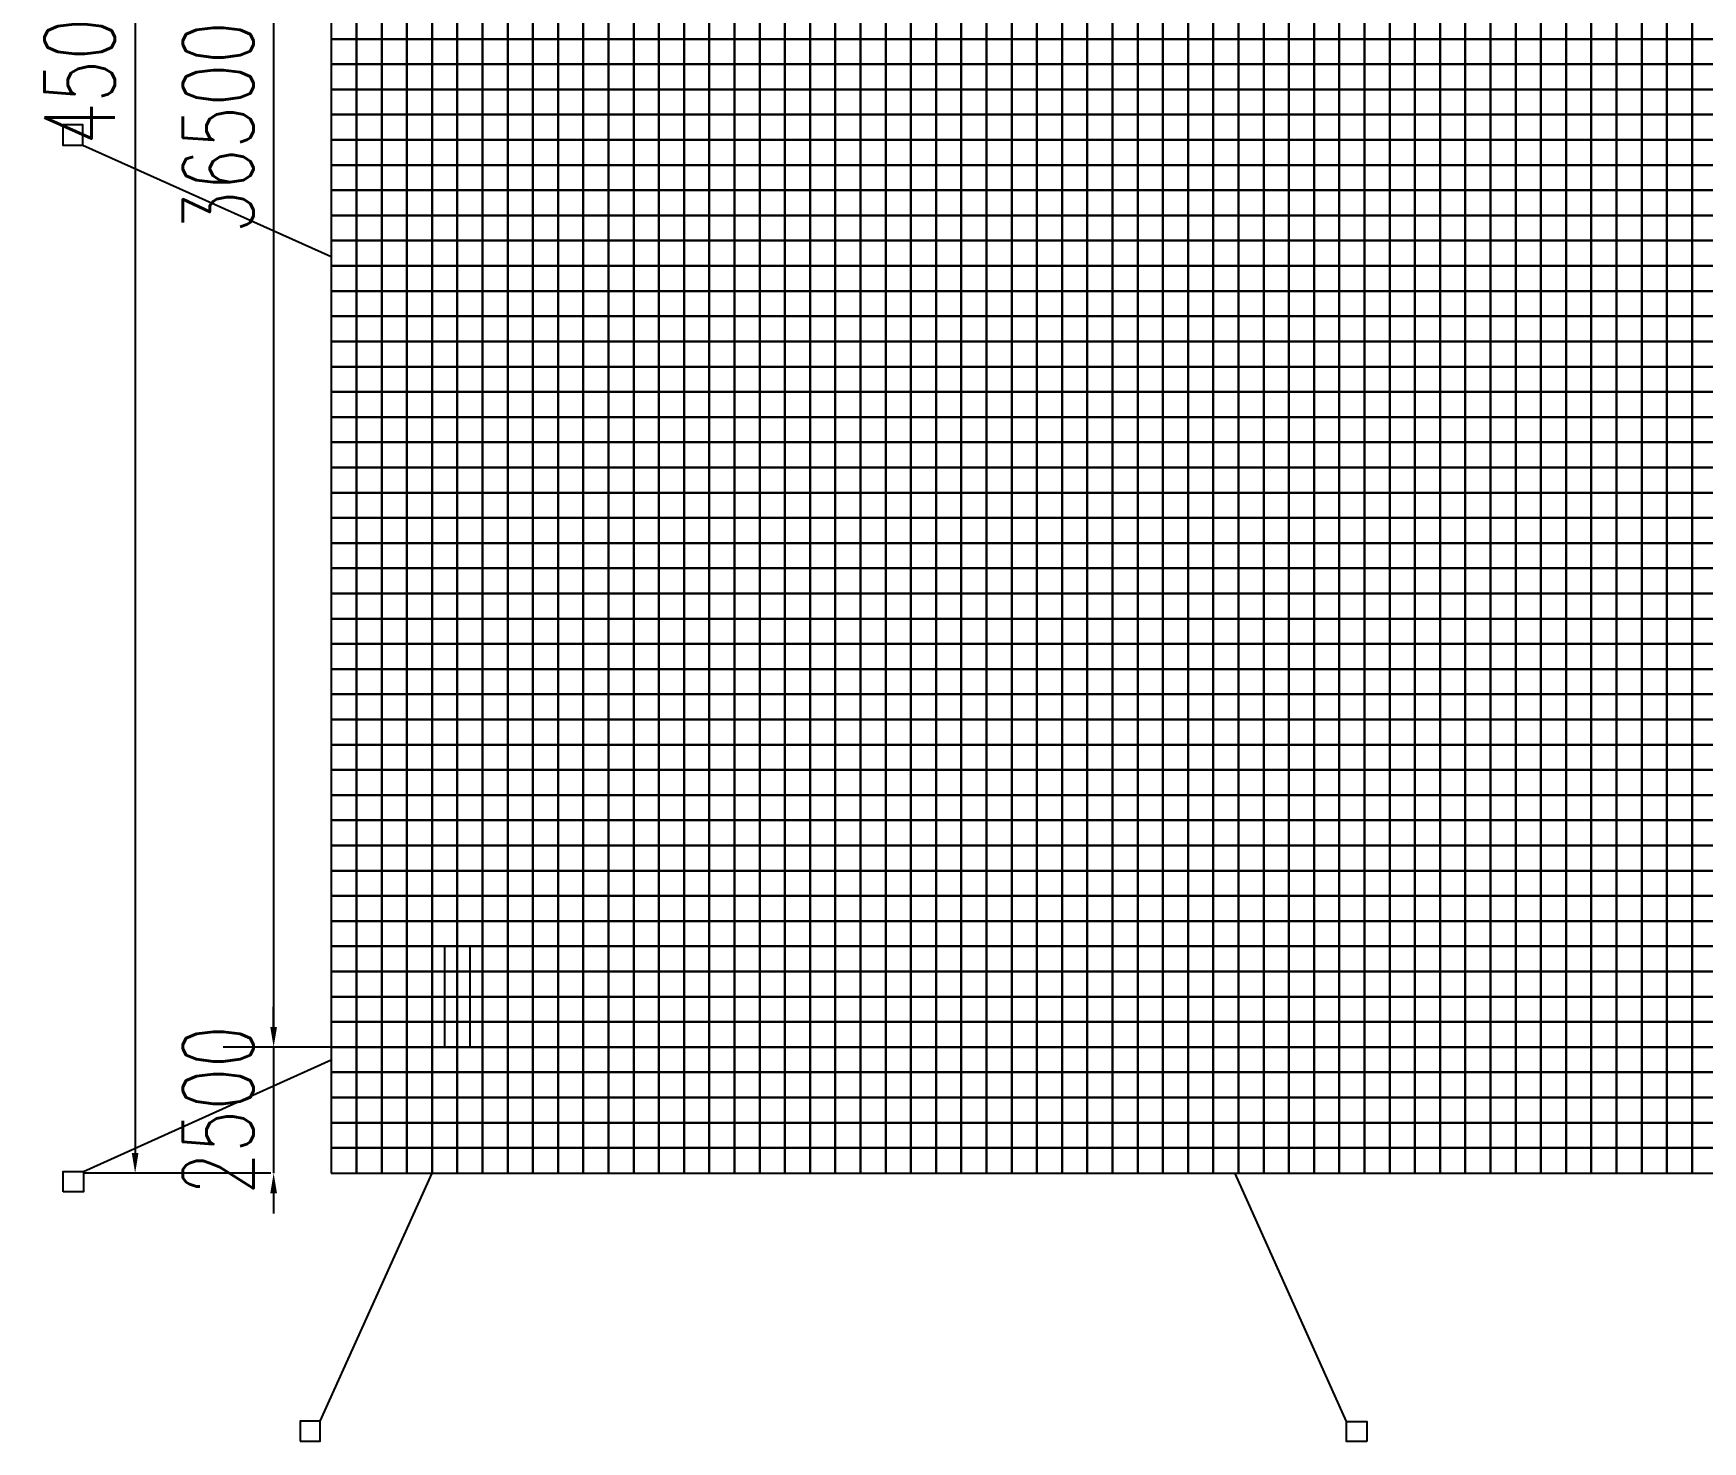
# Model space of a CAD drawing. Header units: millimetres. Extents: x 20612 to 342768, y 65775 to 156976.
# Drawn here: x 179507 to 212625, y 65775 to 93713 of the extents above; entities that cross this region are included whole.
import ezdxf

# ---------------------------------------------------------------- set-up
doc = ezdxf.new("R2010")
doc.units = ezdxf.units.MM
doc.header["$LTSCALE"] = 10
doc.styles.add('STANDARD_T3', font='simplex.shx', dxfattribs={"width": 0.7, "bigfont": 'hztxt.shx'})
doc.dimstyles.new('W&&400', dxfattribs={"dimtxt": 1400, "dimasz": 400, "dimexe": 1000, "dimexo": 1200, "dimgap": 400, "dimtad": 1, "dimdec": 0, "dimzin": 0, "dimdsep": 46, "dimtxsty": 'STANDARD_T3', "dimcen": 0.09, "dimclrd": 1, "dimclre": 1, "dimclrt": 7, "dimazin": 2, "dimtfac": 1, "dimtdec": 0, "dimtix": 1, "dimtmove": 2, "dimatfit": 3, "dimfxl": 100, "dimtolj": 1, "dimtzin": 0, "dimarcsym": 0})

# ---------------------------------------------------------------- blocks, each defined once
blk = doc.blocks.new('400高浮筒')
at = {"color": 8}
blk.add_lwpolyline([(185417, 115601), (185917, 115601), (185917, 116101), (185417, 116101)], close=True, dxfattribs=at)
blk = doc.blocks.new('*U325')
blk.add_blockref('400高浮筒', (-185667, -115851))
blk = doc.blocks.new('*U326')
at = {"color": 0, "linetype": 'ByBlock', "lineweight": -2, "transparency": 16777216}
for p in [(0, 2000), (500, 2000), (1000, 2000), (1500, 2000), (2000, 2000), (2500, 2000), (3000, 2000), (3500, 2000), (4000, 2000), (4500, 2000), (5000, 2000), (5500, 2000), (6000, 2000), (6500, 2000), (7000, 2000), (7500, 2000), (8000, 2000), (8500, 2000), (9000, 2000), (9500, 2000), (10000, 2000), (10500, 2000), (11000, 2000), (11500, 2000), (12000, 2000), (12500, 2000), (13000, 2000), (13500, 2000), (14000, 2000), (14500, 2000), (15000, 2000), (15500, 2000), (16000, 2000), (16500, 2000), (17000, 2000), (17500, 2000), (18000, 2000), (18500, 2000), (19000, 2000), (19500, 2000), (20000, 2000), (20500, 2000), (21000, 2000), (21500, 2000), (22000, 2000), (22500, 2000), (23000, 2000), (23500, 2000), (24000, 2000), (24500, 2000), (25000, 2000), (25500, 2000), (26000, 2000), (26500, 2000), (27000, 2000), (0, 1500), (500, 1500), (1000, 1500), (1500, 1500), (2000, 1500), (2500, 1500), (3000, 1500), (3500, 1500), (4000, 1500), (4500, 1500), (5000, 1500), (5500, 1500), (6000, 1500), (6500, 1500), (7000, 1500), (7500, 1500), (8000, 1500), (8500, 1500), (9000, 1500), (9500, 1500), (10000, 1500), (10500, 1500), (11000, 1500), (11500, 1500), (12000, 1500), (12500, 1500), (13000, 1500), (13500, 1500), (14000, 1500), (14500, 1500), (15000, 1500), (15500, 1500), (16000, 1500), (16500, 1500), (17000, 1500), (17500, 1500), (18000, 1500), (18500, 1500), (19000, 1500), (19500, 1500), (20000, 1500), (20500, 1500), (21000, 1500), (21500, 1500), (22000, 1500), (22500, 1500), (23000, 1500), (23500, 1500), (24000, 1500), (24500, 1500), (25000, 1500), (25500, 1500), (26000, 1500), (26500, 1500), (27000, 1500), (0, 1000), (500, 1000), (1000, 1000), (1500, 1000), (2000, 1000), (2500, 1000), (3000, 1000), (3500, 1000), (4000, 1000), (4500, 1000), (5000, 1000), (5500, 1000), (6000, 1000), (6500, 1000), (7000, 1000), (7500, 1000), (8000, 1000), (8500, 1000), (9000, 1000), (9500, 1000), (10000, 1000), (10500, 1000), (11000, 1000), (11500, 1000), (12000, 1000), (12500, 1000), (13000, 1000), (13500, 1000), (14000, 1000), (14500, 1000), (15000, 1000), (15500, 1000), (16000, 1000), (16500, 1000), (17000, 1000), (17500, 1000), (18000, 1000), (18500, 1000), (19000, 1000), (19500, 1000), (20000, 1000), (20500, 1000), (21000, 1000), (21500, 1000), (22000, 1000), (22500, 1000), (23000, 1000), (23500, 1000), (24000, 1000), (24500, 1000), (25000, 1000), (25500, 1000), (26000, 1000), (26500, 1000), (27000, 1000), (0, 500), (500, 500), (1000, 500), (1500, 500), (2000, 500), (2500, 500), (3000, 500), (3500, 500), (4000, 500), (4500, 500), (5000, 500), (5500, 500), (6000, 500), (6500, 500), (7000, 500), (7500, 500), (8000, 500), (8500, 500), (9000, 500), (9500, 500), (10000, 500), (10500, 500), (11000, 500), (11500, 500), (12000, 500), (12500, 500), (13000, 500), (13500, 500), (14000, 500), (14500, 500), (15000, 500), (15500, 500), (16000, 500), (16500, 500), (17000, 500), (17500, 500), (18000, 500), (18500, 500), (19000, 500), (19500, 500), (20000, 500), (20500, 500), (21000, 500), (21500, 500), (22000, 500), (22500, 500), (23000, 500), (23500, 500), (24000, 500), (24500, 500), (25000, 500), (25500, 500), (26000, 500), (26500, 500), (27000, 500), (0, 0), (500, 0), (1000, 0), (1500, 0), (2000, 0), (2500, 0), (3000, 0), (3500, 0), (4000, 0), (4500, 0), (5000, 0), (5500, 0), (6000, 0), (6500, 0), (7000, 0), (7500, 0), (8000, 0), (8500, 0), (9000, 0), (9500, 0), (10000, 0), (10500, 0), (11000, 0), (11500, 0), (12000, 0), (12500, 0), (13000, 0), (13500, 0), (14000, 0), (14500, 0), (15000, 0), (15500, 0), (16000, 0), (16500, 0), (17000, 0), (17500, 0), (18000, 0), (18500, 0), (19000, 0), (19500, 0), (20000, 0), (20500, 0), (21000, 0), (21500, 0), (22000, 0), (22500, 0), (23000, 0), (23500, 0), (24000, 0), (24500, 0), (25000, 0), (25500, 0), (26000, 0), (26500, 0), (27000, 0)]:
    blk.add_blockref('*U325', p, dxfattribs=at)
blk = doc.blocks.new('*U329')
blk.add_blockref('400高浮筒', (-185667, -115851))
blk = doc.blocks.new('*U330')
at = {"color": 0, "linetype": 'ByBlock', "lineweight": -2, "transparency": 16777216}
for p in [(0, 20000), (500, 20000), (1000, 20000), (1500, 20000), (2000, 20000), (0, 19500), (500, 19500), (1000, 19500), (1500, 19500), (2000, 19500), (0, 19000), (500, 19000), (1000, 19000), (1500, 19000), (2000, 19000), (0, 18500), (500, 18500), (1000, 18500), (1500, 18500), (2000, 18500), (0, 18000), (500, 18000), (1000, 18000), (1500, 18000), (2000, 18000), (0, 17500), (500, 17500), (1000, 17500), (1500, 17500), (2000, 17500), (0, 17000), (500, 17000), (1000, 17000), (1500, 17000), (2000, 17000), (0, 16500), (500, 16500), (1000, 16500), (1500, 16500), (2000, 16500), (0, 16000), (500, 16000), (1000, 16000), (1500, 16000), (2000, 16000), (0, 15500), (500, 15500), (1000, 15500), (1500, 15500), (2000, 15500), (0, 15000), (500, 15000), (1000, 15000), (1500, 15000), (2000, 15000), (0, 14500), (500, 14500), (1000, 14500), (1500, 14500), (2000, 14500), (0, 14000), (500, 14000), (1000, 14000), (1500, 14000), (2000, 14000), (0, 13500), (500, 13500), (1000, 13500), (1500, 13500), (2000, 13500), (0, 13000), (500, 13000), (1000, 13000), (1500, 13000), (2000, 13000), (0, 12500), (500, 12500), (1000, 12500), (1500, 12500), (2000, 12500), (0, 12000), (500, 12000), (1000, 12000), (1500, 12000), (2000, 12000), (0, 11500), (500, 11500), (1000, 11500), (1500, 11500), (2000, 11500), (0, 11000), (500, 11000), (1000, 11000), (1500, 11000), (2000, 11000), (0, 10500), (500, 10500), (1000, 10500), (1500, 10500), (2000, 10500), (0, 10000), (500, 10000), (1000, 10000), (1500, 10000), (2000, 10000), (0, 9500), (500, 9500), (1000, 9500), (1500, 9500), (2000, 9500), (0, 9000), (500, 9000), (1000, 9000), (1500, 9000), (2000, 9000), (0, 8500), (500, 8500), (1000, 8500), (1500, 8500), (2000, 8500), (0, 8000), (500, 8000), (1000, 8000), (1500, 8000), (2000, 8000), (0, 7500), (500, 7500), (1000, 7500), (1500, 7500), (2000, 7500), (0, 7000), (500, 7000), (1000, 7000), (1500, 7000), (2000, 7000), (0, 6500), (500, 6500), (1000, 6500), (1500, 6500), (2000, 6500), (0, 6000), (500, 6000), (1000, 6000), (1500, 6000), (2000, 6000), (0, 5500), (500, 5500), (1000, 5500), (1500, 5500), (2000, 5500), (0, 5000), (500, 5000), (1000, 5000), (1500, 5000), (2000, 5000), (0, 4500), (500, 4500), (1000, 4500), (1500, 4500), (2000, 4500), (0, 4000), (500, 4000), (1000, 4000), (1500, 4000), (2000, 4000), (0, 3500), (500, 3500), (1000, 3500), (1500, 3500), (2000, 3500), (0, 3000), (500, 3000), (1000, 3000), (1500, 3000), (2000, 3000), (0, 2500), (500, 2500), (1000, 2500), (1500, 2500), (2000, 2500), (0, 2000), (500, 2000), (1000, 2000), (1500, 2000), (2000, 2000), (0, 1500), (500, 1500), (1000, 1500), (1500, 1500), (2000, 1500), (0, 1000), (500, 1000), (1000, 1000), (1500, 1000), (2000, 1000), (0, 500), (500, 500), (1000, 500), (1500, 500), (2000, 500), (0, 0), (500, 0), (1000, 0), (1500, 0), (2000, 0)]:
    blk.add_blockref('*U329', p, dxfattribs=at)
blk = doc.blocks.new('池底浮筒400')
at = {"color": 5}
blk.add_lwpolyline([(75977, 129034), (76477, 129034), (76477, 129534), (75977, 129534)], close=True, dxfattribs=at)
blk = doc.blocks.new('*U334')
blk.add_blockref('池底浮筒400', (-76227, -129284))
blk = doc.blocks.new('*U335')
at = {"color": 0, "linetype": 'ByBlock', "lineweight": -2, "transparency": 16777216}
for p in [(0, 20000), (500, 20000), (1000, 20000), (1500, 20000), (2000, 20000), (2500, 20000), (3000, 20000), (3500, 20000), (4000, 20000), (4500, 20000), (5000, 20000), (5500, 20000), (6000, 20000), (6500, 20000), (7000, 20000), (7500, 20000), (8000, 20000), (8500, 20000), (9000, 20000), (9500, 20000), (10000, 20000), (10500, 20000), (11000, 20000), (11500, 20000), (12000, 20000), (12500, 20000), (13000, 20000), (13500, 20000), (14000, 20000), (14500, 20000), (15000, 20000), (15500, 20000), (16000, 20000), (16500, 20000), (17000, 20000), (17500, 20000), (18000, 20000), (18500, 20000), (19000, 20000), (19500, 20000), (20000, 20000), (20500, 20000), (21000, 20000), (21500, 20000), (22000, 20000), (22500, 20000), (23000, 20000), (0, 19500), (500, 19500), (1000, 19500), (1500, 19500), (2000, 19500), (2500, 19500), (3000, 19500), (3500, 19500), (4000, 19500), (4500, 19500), (5000, 19500), (5500, 19500), (6000, 19500), (6500, 19500), (7000, 19500), (7500, 19500), (8000, 19500), (8500, 19500), (9000, 19500), (9500, 19500), (10000, 19500), (10500, 19500), (11000, 19500), (11500, 19500), (12000, 19500), (12500, 19500), (13000, 19500), (13500, 19500), (14000, 19500), (14500, 19500), (15000, 19500), (15500, 19500), (16000, 19500), (16500, 19500), (17000, 19500), (17500, 19500), (18000, 19500), (18500, 19500), (19000, 19500), (19500, 19500), (20000, 19500), (20500, 19500), (21000, 19500), (21500, 19500), (22000, 19500), (22500, 19500), (23000, 19500), (0, 19000), (500, 19000), (1000, 19000), (1500, 19000), (2000, 19000), (2500, 19000), (3000, 19000), (3500, 19000), (4000, 19000), (4500, 19000), (5000, 19000), (5500, 19000), (6000, 19000), (6500, 19000), (7000, 19000), (7500, 19000), (8000, 19000), (8500, 19000), (9000, 19000), (9500, 19000), (10000, 19000), (10500, 19000), (11000, 19000), (11500, 19000), (12000, 19000), (12500, 19000), (13000, 19000), (13500, 19000), (14000, 19000), (14500, 19000), (15000, 19000), (15500, 19000), (16000, 19000), (16500, 19000), (17000, 19000), (17500, 19000), (18000, 19000), (18500, 19000), (19000, 19000), (19500, 19000), (20000, 19000), (20500, 19000), (21000, 19000), (21500, 19000), (22000, 19000), (22500, 19000), (23000, 19000), (0, 18500), (500, 18500), (1000, 18500), (1500, 18500), (2000, 18500), (2500, 18500), (3000, 18500), (3500, 18500), (4000, 18500), (4500, 18500), (5000, 18500), (5500, 18500), (6000, 18500), (6500, 18500), (7000, 18500), (7500, 18500), (8000, 18500), (8500, 18500), (9000, 18500), (9500, 18500), (10000, 18500), (10500, 18500), (11000, 18500), (11500, 18500), (12000, 18500), (12500, 18500), (13000, 18500), (13500, 18500), (14000, 18500), (14500, 18500), (15000, 18500), (15500, 18500), (16000, 18500), (16500, 18500), (17000, 18500), (17500, 18500), (18000, 18500), (18500, 18500), (19000, 18500), (19500, 18500), (20000, 18500), (20500, 18500), (21000, 18500), (21500, 18500), (22000, 18500), (22500, 18500), (23000, 18500), (0, 18000), (500, 18000), (1000, 18000), (1500, 18000), (2000, 18000), (2500, 18000), (3000, 18000), (3500, 18000), (4000, 18000), (4500, 18000), (5000, 18000), (5500, 18000), (6000, 18000), (6500, 18000), (7000, 18000), (7500, 18000), (8000, 18000), (8500, 18000), (9000, 18000), (9500, 18000), (10000, 18000), (10500, 18000), (11000, 18000), (11500, 18000), (12000, 18000), (12500, 18000), (13000, 18000), (13500, 18000), (14000, 18000), (14500, 18000), (15000, 18000), (15500, 18000), (16000, 18000), (16500, 18000), (17000, 18000), (17500, 18000), (18000, 18000), (18500, 18000), (19000, 18000), (19500, 18000), (20000, 18000), (20500, 18000), (21000, 18000), (21500, 18000), (22000, 18000), (22500, 18000), (23000, 18000), (0, 17500), (500, 17500), (1000, 17500), (1500, 17500), (2000, 17500), (2500, 17500), (3000, 17500), (3500, 17500), (4000, 17500), (4500, 17500), (5000, 17500), (5500, 17500), (6000, 17500), (6500, 17500), (7000, 17500), (7500, 17500), (8000, 17500), (8500, 17500), (9000, 17500), (9500, 17500), (10000, 17500), (10500, 17500), (11000, 17500), (11500, 17500), (12000, 17500), (12500, 17500), (13000, 17500), (13500, 17500), (14000, 17500), (14500, 17500), (15000, 17500), (15500, 17500), (16000, 17500), (16500, 17500), (17000, 17500), (17500, 17500), (18000, 17500), (18500, 17500), (19000, 17500), (19500, 17500), (20000, 17500), (20500, 17500), (21000, 17500), (21500, 17500), (22000, 17500), (22500, 17500), (23000, 17500), (0, 17000), (500, 17000), (1000, 17000), (1500, 17000), (2000, 17000), (2500, 17000), (3000, 17000), (3500, 17000), (4000, 17000), (4500, 17000), (5000, 17000), (5500, 17000), (6000, 17000), (6500, 17000), (7000, 17000), (7500, 17000), (8000, 17000), (8500, 17000), (9000, 17000), (9500, 17000), (10000, 17000), (10500, 17000), (11000, 17000), (11500, 17000), (12000, 17000), (12500, 17000), (13000, 17000), (13500, 17000), (14000, 17000), (14500, 17000), (15000, 17000), (15500, 17000), (16000, 17000), (16500, 17000), (17000, 17000), (17500, 17000), (18000, 17000), (18500, 17000), (19000, 17000), (19500, 17000), (20000, 17000), (20500, 17000), (21000, 17000), (21500, 17000), (22000, 17000), (22500, 17000), (23000, 17000), (0, 16500), (500, 16500), (1000, 16500), (1500, 16500), (2000, 16500), (2500, 16500), (3000, 16500), (3500, 16500), (4000, 16500), (4500, 16500), (5000, 16500), (5500, 16500), (6000, 16500), (6500, 16500), (7000, 16500), (7500, 16500), (8000, 16500), (8500, 16500), (9000, 16500), (9500, 16500), (10000, 16500), (10500, 16500), (11000, 16500), (11500, 16500), (12000, 16500), (12500, 16500), (13000, 16500), (13500, 16500), (14000, 16500), (14500, 16500), (15000, 16500), (15500, 16500), (16000, 16500), (16500, 16500), (17000, 16500), (17500, 16500), (18000, 16500), (18500, 16500), (19000, 16500), (19500, 16500), (20000, 16500), (20500, 16500), (21000, 16500), (21500, 16500), (22000, 16500), (22500, 16500), (23000, 16500), (0, 16000), (500, 16000), (1000, 16000), (1500, 16000), (2000, 16000), (2500, 16000), (3000, 16000), (3500, 16000), (4000, 16000), (4500, 16000), (5000, 16000), (5500, 16000), (6000, 16000), (6500, 16000), (7000, 16000), (7500, 16000), (8000, 16000), (8500, 16000), (9000, 16000), (9500, 16000), (10000, 16000), (10500, 16000), (11000, 16000), (11500, 16000), (12000, 16000), (12500, 16000), (13000, 16000), (13500, 16000), (14000, 16000), (14500, 16000), (15000, 16000), (15500, 16000), (16000, 16000), (16500, 16000), (17000, 16000), (17500, 16000), (18000, 16000), (18500, 16000), (19000, 16000), (19500, 16000), (20000, 16000), (20500, 16000), (21000, 16000), (21500, 16000), (22000, 16000), (22500, 16000), (23000, 16000), (0, 15500), (500, 15500), (1000, 15500), (1500, 15500), (2000, 15500), (2500, 15500), (3000, 15500), (3500, 15500), (4000, 15500), (4500, 15500), (5000, 15500), (5500, 15500), (6000, 15500), (6500, 15500), (7000, 15500), (7500, 15500), (8000, 15500), (8500, 15500), (9000, 15500), (9500, 15500), (10000, 15500), (10500, 15500), (11000, 15500), (11500, 15500), (12000, 15500), (12500, 15500), (13000, 15500), (13500, 15500), (14000, 15500), (14500, 15500), (15000, 15500), (15500, 15500), (16000, 15500), (16500, 15500), (17000, 15500), (17500, 15500), (18000, 15500), (18500, 15500), (19000, 15500), (19500, 15500), (20000, 15500), (20500, 15500), (21000, 15500), (21500, 15500), (22000, 15500), (22500, 15500), (23000, 15500), (0, 15000), (500, 15000), (1000, 15000), (1500, 15000), (2000, 15000), (2500, 15000), (3000, 15000), (3500, 15000), (4000, 15000), (4500, 15000), (5000, 15000), (5500, 15000), (6000, 15000), (6500, 15000), (7000, 15000), (7500, 15000), (8000, 15000), (8500, 15000), (9000, 15000), (9500, 15000), (10000, 15000), (10500, 15000), (11000, 15000), (11500, 15000), (12000, 15000), (12500, 15000), (13000, 15000), (13500, 15000), (14000, 15000), (14500, 15000), (15000, 15000), (15500, 15000), (16000, 15000), (16500, 15000), (17000, 15000), (17500, 15000), (18000, 15000), (18500, 15000), (19000, 15000), (19500, 15000), (20000, 15000), (20500, 15000), (21000, 15000), (21500, 15000), (22000, 15000), (22500, 15000), (23000, 15000), (0, 14500), (500, 14500), (1000, 14500), (1500, 14500), (2000, 14500), (2500, 14500), (3000, 14500), (3500, 14500), (4000, 14500), (4500, 14500), (5000, 14500), (5500, 14500), (6000, 14500), (6500, 14500), (7000, 14500), (7500, 14500), (8000, 14500), (8500, 14500), (9000, 14500), (9500, 14500), (10000, 14500), (10500, 14500), (11000, 14500), (11500, 14500), (12000, 14500), (12500, 14500), (13000, 14500), (13500, 14500), (14000, 14500), (14500, 14500), (15000, 14500), (15500, 14500), (16000, 14500), (16500, 14500), (17000, 14500), (17500, 14500), (18000, 14500), (18500, 14500), (19000, 14500), (19500, 14500), (20000, 14500), (20500, 14500), (21000, 14500), (21500, 14500), (22000, 14500), (22500, 14500), (23000, 14500), (0, 14000), (500, 14000), (1000, 14000), (1500, 14000), (2000, 14000), (2500, 14000), (3000, 14000), (3500, 14000), (4000, 14000), (4500, 14000), (5000, 14000), (5500, 14000), (6000, 14000), (6500, 14000), (7000, 14000), (7500, 14000), (8000, 14000), (8500, 14000), (9000, 14000), (9500, 14000), (10000, 14000), (10500, 14000), (11000, 14000), (11500, 14000), (12000, 14000), (12500, 14000), (13000, 14000), (13500, 14000), (14000, 14000), (14500, 14000), (15000, 14000), (15500, 14000), (16000, 14000), (16500, 14000), (17000, 14000), (17500, 14000), (18000, 14000), (18500, 14000), (19000, 14000), (19500, 14000), (20000, 14000), (20500, 14000), (21000, 14000), (21500, 14000), (22000, 14000), (22500, 14000), (23000, 14000), (0, 13500), (500, 13500), (1000, 13500), (1500, 13500), (2000, 13500), (2500, 13500), (3000, 13500), (3500, 13500), (4000, 13500), (4500, 13500), (5000, 13500), (5500, 13500), (6000, 13500), (6500, 13500), (7000, 13500), (7500, 13500), (8000, 13500), (8500, 13500), (9000, 13500), (9500, 13500), (10000, 13500), (10500, 13500), (11000, 13500), (11500, 13500), (12000, 13500), (12500, 13500), (13000, 13500), (13500, 13500), (14000, 13500), (14500, 13500), (15000, 13500), (15500, 13500), (16000, 13500), (16500, 13500), (17000, 13500), (17500, 13500), (18000, 13500), (18500, 13500), (19000, 13500), (19500, 13500), (20000, 13500), (20500, 13500), (21000, 13500), (21500, 13500), (22000, 13500), (22500, 13500), (23000, 13500), (0, 13000), (500, 13000), (1000, 13000), (1500, 13000), (2000, 13000), (2500, 13000), (3000, 13000), (3500, 13000), (4000, 13000), (4500, 13000), (5000, 13000), (5500, 13000), (6000, 13000), (6500, 13000), (7000, 13000), (7500, 13000), (8000, 13000), (8500, 13000), (9000, 13000), (9500, 13000), (10000, 13000), (10500, 13000), (11000, 13000), (11500, 13000), (12000, 13000), (12500, 13000), (13000, 13000), (13500, 13000), (14000, 13000), (14500, 13000), (15000, 13000), (15500, 13000), (16000, 13000), (16500, 13000), (17000, 13000), (17500, 13000), (18000, 13000), (18500, 13000), (19000, 13000), (19500, 13000), (20000, 13000), (20500, 13000), (21000, 13000), (21500, 13000), (22000, 13000), (22500, 13000), (23000, 13000), (0, 12500), (500, 12500), (1000, 12500), (1500, 12500), (2000, 12500), (2500, 12500), (3000, 12500), (3500, 12500), (4000, 12500), (4500, 12500), (5000, 12500), (5500, 12500), (6000, 12500), (6500, 12500), (7000, 12500), (7500, 12500), (8000, 12500), (8500, 12500), (9000, 12500), (9500, 12500), (10000, 12500), (10500, 12500), (11000, 12500), (11500, 12500), (12000, 12500), (12500, 12500), (13000, 12500), (13500, 12500), (14000, 12500), (14500, 12500), (15000, 12500), (15500, 12500), (16000, 12500), (16500, 12500), (17000, 12500), (17500, 12500), (18000, 12500), (18500, 12500), (19000, 12500), (19500, 12500), (20000, 12500), (20500, 12500), (21000, 12500), (21500, 12500), (22000, 12500), (22500, 12500), (23000, 12500), (0, 12000), (500, 12000), (1000, 12000), (1500, 12000), (2000, 12000), (2500, 12000), (3000, 12000), (3500, 12000), (4000, 12000), (4500, 12000), (5000, 12000), (5500, 12000), (6000, 12000), (6500, 12000), (7000, 12000), (7500, 12000), (8000, 12000), (8500, 12000), (9000, 12000), (9500, 12000), (10000, 12000), (10500, 12000), (11000, 12000), (11500, 12000), (12000, 12000), (12500, 12000), (13000, 12000), (13500, 12000), (14000, 12000), (14500, 12000), (15000, 12000), (15500, 12000), (16000, 12000), (16500, 12000), (17000, 12000), (17500, 12000), (18000, 12000), (18500, 12000), (19000, 12000), (19500, 12000), (20000, 12000), (20500, 12000), (21000, 12000), (21500, 12000), (22000, 12000), (22500, 12000), (23000, 12000), (0, 11500), (500, 11500), (1000, 11500), (1500, 11500), (2000, 11500), (2500, 11500), (3000, 11500), (3500, 11500), (4000, 11500), (4500, 11500), (5000, 11500), (5500, 11500), (6000, 11500), (6500, 11500), (7000, 11500), (7500, 11500), (8000, 11500), (8500, 11500), (9000, 11500), (9500, 11500), (10000, 11500), (10500, 11500), (11000, 11500), (11500, 11500), (12000, 11500), (12500, 11500), (13000, 11500), (13500, 11500), (14000, 11500), (14500, 11500), (15000, 11500), (15500, 11500), (16000, 11500), (16500, 11500), (17000, 11500), (17500, 11500), (18000, 11500), (18500, 11500), (19000, 11500), (19500, 11500), (20000, 11500), (20500, 11500), (21000, 11500), (21500, 11500), (22000, 11500), (22500, 11500), (23000, 11500), (0, 11000), (500, 11000), (1000, 11000), (1500, 11000), (2000, 11000), (2500, 11000), (3000, 11000), (3500, 11000), (4000, 11000), (4500, 11000), (5000, 11000), (5500, 11000), (6000, 11000), (6500, 11000), (7000, 11000), (7500, 11000), (8000, 11000), (8500, 11000), (9000, 11000), (9500, 11000), (10000, 11000), (10500, 11000), (11000, 11000), (11500, 11000), (12000, 11000), (12500, 11000), (13000, 11000), (13500, 11000), (14000, 11000), (14500, 11000), (15000, 11000), (15500, 11000), (16000, 11000), (16500, 11000), (17000, 11000), (17500, 11000), (18000, 11000), (18500, 11000), (19000, 11000), (19500, 11000), (20000, 11000), (20500, 11000), (21000, 11000), (21500, 11000), (22000, 11000), (22500, 11000), (23000, 11000), (0, 10500), (500, 10500), (1000, 10500), (1500, 10500), (2000, 10500), (2500, 10500), (3000, 10500), (3500, 10500), (4000, 10500), (4500, 10500), (5000, 10500), (5500, 10500), (6000, 10500), (6500, 10500), (7000, 10500), (7500, 10500), (8000, 10500), (8500, 10500), (9000, 10500), (9500, 10500), (10000, 10500), (10500, 10500), (11000, 10500), (11500, 10500), (12000, 10500), (12500, 10500), (13000, 10500), (13500, 10500), (14000, 10500), (14500, 10500), (15000, 10500), (15500, 10500), (16000, 10500), (16500, 10500), (17000, 10500), (17500, 10500), (18000, 10500), (18500, 10500), (19000, 10500), (19500, 10500), (20000, 10500), (20500, 10500), (21000, 10500), (21500, 10500), (22000, 10500), (22500, 10500), (23000, 10500), (0, 10000), (500, 10000), (1000, 10000), (1500, 10000), (2000, 10000), (2500, 10000), (3000, 10000), (3500, 10000), (4000, 10000), (4500, 10000), (5000, 10000), (5500, 10000), (6000, 10000), (6500, 10000), (7000, 10000), (7500, 10000), (8000, 10000), (8500, 10000), (9000, 10000), (9500, 10000), (10000, 10000), (10500, 10000), (11000, 10000), (11500, 10000), (12000, 10000), (12500, 10000), (13000, 10000), (13500, 10000), (14000, 10000), (14500, 10000), (15000, 10000), (15500, 10000), (16000, 10000), (16500, 10000), (17000, 10000), (17500, 10000), (18000, 10000), (18500, 10000), (19000, 10000), (19500, 10000), (20000, 10000), (20500, 10000), (21000, 10000), (21500, 10000), (22000, 10000), (22500, 10000), (23000, 10000), (0, 9500), (500, 9500), (1000, 9500), (1500, 9500), (2000, 9500), (2500, 9500), (3000, 9500), (3500, 9500), (4000, 9500), (4500, 9500), (5000, 9500), (5500, 9500), (6000, 9500), (6500, 9500), (7000, 9500), (7500, 9500), (8000, 9500), (8500, 9500), (9000, 9500), (9500, 9500), (10000, 9500), (10500, 9500), (11000, 9500), (11500, 9500), (12000, 9500), (12500, 9500), (13000, 9500), (13500, 9500), (14000, 9500), (14500, 9500), (15000, 9500), (15500, 9500), (16000, 9500), (16500, 9500), (17000, 9500), (17500, 9500), (18000, 9500), (18500, 9500), (19000, 9500), (19500, 9500), (20000, 9500), (20500, 9500), (21000, 9500), (21500, 9500), (22000, 9500), (22500, 9500), (23000, 9500), (0, 9000), (500, 9000), (1000, 9000), (1500, 9000), (2000, 9000), (2500, 9000), (3000, 9000), (3500, 9000), (4000, 9000), (4500, 9000), (5000, 9000), (5500, 9000), (6000, 9000), (6500, 9000), (7000, 9000), (7500, 9000), (8000, 9000), (8500, 9000), (9000, 9000), (9500, 9000), (10000, 9000), (10500, 9000), (11000, 9000), (11500, 9000), (12000, 9000), (12500, 9000), (13000, 9000), (13500, 9000), (14000, 9000), (14500, 9000), (15000, 9000), (15500, 9000), (16000, 9000), (16500, 9000), (17000, 9000), (17500, 9000), (18000, 9000), (18500, 9000), (19000, 9000), (19500, 9000), (20000, 9000), (20500, 9000), (21000, 9000), (21500, 9000), (22000, 9000), (22500, 9000), (23000, 9000), (0, 8500), (500, 8500), (1000, 8500), (1500, 8500), (2000, 8500), (2500, 8500), (3000, 8500), (3500, 8500), (4000, 8500), (4500, 8500), (5000, 8500), (5500, 8500), (6000, 8500), (6500, 8500), (7000, 8500), (7500, 8500), (8000, 8500), (8500, 8500), (9000, 8500), (9500, 8500), (10000, 8500), (10500, 8500), (11000, 8500), (11500, 8500), (12000, 8500), (12500, 8500), (13000, 8500), (13500, 8500), (14000, 8500), (14500, 8500), (15000, 8500), (15500, 8500), (16000, 8500), (16500, 8500), (17000, 8500), (17500, 8500), (18000, 8500), (18500, 8500), (19000, 8500), (19500, 8500), (20000, 8500), (20500, 8500), (21000, 8500), (21500, 8500), (22000, 8500), (22500, 8500), (23000, 8500), (0, 8000), (500, 8000), (1000, 8000), (1500, 8000), (2000, 8000), (2500, 8000), (3000, 8000), (3500, 8000), (4000, 8000), (4500, 8000), (5000, 8000), (5500, 8000), (6000, 8000), (6500, 8000), (7000, 8000), (7500, 8000), (8000, 8000), (8500, 8000), (9000, 8000), (9500, 8000), (10000, 8000), (10500, 8000), (11000, 8000), (11500, 8000), (12000, 8000), (12500, 8000), (13000, 8000), (13500, 8000), (14000, 8000), (14500, 8000), (15000, 8000), (15500, 8000), (16000, 8000), (16500, 8000), (17000, 8000), (17500, 8000), (18000, 8000), (18500, 8000), (19000, 8000), (19500, 8000), (20000, 8000), (20500, 8000), (21000, 8000), (21500, 8000), (22000, 8000), (22500, 8000), (23000, 8000), (0, 7500), (500, 7500), (1000, 7500), (1500, 7500), (2000, 7500), (2500, 7500), (3000, 7500), (3500, 7500), (4000, 7500), (4500, 7500), (5000, 7500), (5500, 7500), (6000, 7500), (6500, 7500), (7000, 7500), (7500, 7500), (8000, 7500), (8500, 7500), (9000, 7500), (9500, 7500), (10000, 7500), (10500, 7500), (11000, 7500), (11500, 7500), (12000, 7500), (12500, 7500), (13000, 7500), (13500, 7500), (14000, 7500), (14500, 7500), (15000, 7500), (15500, 7500), (16000, 7500), (16500, 7500), (17000, 7500), (17500, 7500), (18000, 7500), (18500, 7500), (19000, 7500), (19500, 7500), (20000, 7500), (20500, 7500), (21000, 7500), (21500, 7500), (22000, 7500), (22500, 7500), (23000, 7500), (0, 7000), (500, 7000), (1000, 7000), (1500, 7000), (2000, 7000), (2500, 7000), (3000, 7000), (3500, 7000), (4000, 7000), (4500, 7000), (5000, 7000), (5500, 7000), (6000, 7000), (6500, 7000), (7000, 7000), (7500, 7000), (8000, 7000), (8500, 7000), (9000, 7000), (9500, 7000), (10000, 7000), (10500, 7000), (11000, 7000), (11500, 7000), (12000, 7000), (12500, 7000), (13000, 7000), (13500, 7000), (14000, 7000), (14500, 7000), (15000, 7000), (15500, 7000), (16000, 7000), (16500, 7000), (17000, 7000), (17500, 7000), (18000, 7000), (18500, 7000), (19000, 7000), (19500, 7000), (20000, 7000), (20500, 7000), (21000, 7000), (21500, 7000), (22000, 7000), (22500, 7000), (23000, 7000), (0, 6500), (500, 6500), (1000, 6500), (1500, 6500), (2000, 6500), (2500, 6500), (3000, 6500), (3500, 6500), (4000, 6500), (4500, 6500), (5000, 6500), (5500, 6500), (6000, 6500), (6500, 6500), (7000, 6500), (7500, 6500), (8000, 6500), (8500, 6500), (9000, 6500), (9500, 6500), (10000, 6500), (10500, 6500), (11000, 6500), (11500, 6500), (12000, 6500), (12500, 6500), (13000, 6500), (13500, 6500), (14000, 6500), (14500, 6500), (15000, 6500), (15500, 6500), (16000, 6500), (16500, 6500), (17000, 6500), (17500, 6500), (18000, 6500), (18500, 6500), (19000, 6500), (19500, 6500), (20000, 6500), (20500, 6500), (21000, 6500), (21500, 6500), (22000, 6500), (22500, 6500), (23000, 6500), (0, 6000), (500, 6000), (1000, 6000), (1500, 6000), (2000, 6000), (2500, 6000), (3000, 6000), (3500, 6000), (4000, 6000), (4500, 6000), (5000, 6000), (5500, 6000), (6000, 6000), (6500, 6000), (7000, 6000), (7500, 6000), (8000, 6000), (8500, 6000), (9000, 6000), (9500, 6000), (10000, 6000), (10500, 6000), (11000, 6000), (11500, 6000), (12000, 6000), (12500, 6000), (13000, 6000), (13500, 6000), (14000, 6000), (14500, 6000), (15000, 6000), (15500, 6000), (16000, 6000), (16500, 6000), (17000, 6000), (17500, 6000), (18000, 6000), (18500, 6000), (19000, 6000), (19500, 6000), (20000, 6000), (20500, 6000), (21000, 6000), (21500, 6000), (22000, 6000), (22500, 6000), (23000, 6000), (0, 5500), (500, 5500), (1000, 5500), (1500, 5500), (2000, 5500), (2500, 5500), (3000, 5500), (3500, 5500), (4000, 5500), (4500, 5500), (5000, 5500), (5500, 5500), (6000, 5500), (6500, 5500), (7000, 5500), (7500, 5500), (8000, 5500), (8500, 5500), (9000, 5500), (9500, 5500), (10000, 5500), (10500, 5500), (11000, 5500), (11500, 5500), (12000, 5500), (12500, 5500), (13000, 5500), (13500, 5500), (14000, 5500), (14500, 5500), (15000, 5500), (15500, 5500), (16000, 5500), (16500, 5500), (17000, 5500), (17500, 5500), (18000, 5500), (18500, 5500), (19000, 5500), (19500, 5500), (20000, 5500), (20500, 5500), (21000, 5500), (21500, 5500), (22000, 5500), (22500, 5500), (23000, 5500), (0, 5000), (500, 5000), (1000, 5000), (1500, 5000), (2000, 5000), (2500, 5000), (3000, 5000), (3500, 5000), (4000, 5000), (4500, 5000), (5000, 5000), (5500, 5000), (6000, 5000), (6500, 5000), (7000, 5000), (7500, 5000), (8000, 5000), (8500, 5000), (9000, 5000), (9500, 5000), (10000, 5000), (10500, 5000), (11000, 5000), (11500, 5000), (12000, 5000), (12500, 5000), (13000, 5000), (13500, 5000), (14000, 5000), (14500, 5000), (15000, 5000), (15500, 5000), (16000, 5000), (16500, 5000), (17000, 5000), (17500, 5000), (18000, 5000), (18500, 5000), (19000, 5000), (19500, 5000), (20000, 5000), (20500, 5000), (21000, 5000), (21500, 5000), (22000, 5000), (22500, 5000), (23000, 5000), (0, 4500), (500, 4500), (1000, 4500), (1500, 4500), (2000, 4500), (2500, 4500), (3000, 4500), (3500, 4500), (4000, 4500), (4500, 4500), (5000, 4500), (5500, 4500), (6000, 4500), (6500, 4500), (7000, 4500), (7500, 4500), (8000, 4500), (8500, 4500), (9000, 4500), (9500, 4500), (10000, 4500), (10500, 4500), (11000, 4500), (11500, 4500), (12000, 4500), (12500, 4500), (13000, 4500), (13500, 4500), (14000, 4500), (14500, 4500), (15000, 4500), (15500, 4500), (16000, 4500), (16500, 4500), (17000, 4500), (17500, 4500), (18000, 4500), (18500, 4500), (19000, 4500), (19500, 4500), (20000, 4500), (20500, 4500), (21000, 4500), (21500, 4500), (22000, 4500), (22500, 4500), (23000, 4500), (0, 4000), (500, 4000), (1000, 4000), (1500, 4000), (2000, 4000), (2500, 4000), (3000, 4000), (3500, 4000), (4000, 4000), (4500, 4000), (5000, 4000), (5500, 4000), (6000, 4000), (6500, 4000), (7000, 4000), (7500, 4000), (8000, 4000), (8500, 4000), (9000, 4000), (9500, 4000), (10000, 4000), (10500, 4000), (11000, 4000), (11500, 4000), (12000, 4000), (12500, 4000), (13000, 4000), (13500, 4000), (14000, 4000), (14500, 4000), (15000, 4000), (15500, 4000), (16000, 4000), (16500, 4000), (17000, 4000), (17500, 4000), (18000, 4000), (18500, 4000), (19000, 4000), (19500, 4000), (20000, 4000), (20500, 4000), (21000, 4000), (21500, 4000), (22000, 4000), (22500, 4000), (23000, 4000), (0, 3500), (500, 3500), (1000, 3500), (1500, 3500), (2000, 3500), (2500, 3500), (3000, 3500), (3500, 3500), (4000, 3500), (4500, 3500), (5000, 3500), (5500, 3500), (6000, 3500), (6500, 3500), (7000, 3500), (7500, 3500), (8000, 3500), (8500, 3500), (9000, 3500), (9500, 3500), (10000, 3500), (10500, 3500), (11000, 3500), (11500, 3500), (12000, 3500), (12500, 3500), (13000, 3500), (13500, 3500), (14000, 3500), (14500, 3500), (15000, 3500), (15500, 3500), (16000, 3500), (16500, 3500), (17000, 3500), (17500, 3500), (18000, 3500), (18500, 3500), (19000, 3500), (19500, 3500), (20000, 3500), (20500, 3500), (21000, 3500), (21500, 3500), (22000, 3500), (22500, 3500), (23000, 3500), (0, 3000), (500, 3000), (1000, 3000), (1500, 3000), (2000, 3000), (2500, 3000), (3000, 3000), (3500, 3000), (4000, 3000), (4500, 3000), (5000, 3000), (5500, 3000), (6000, 3000), (6500, 3000), (7000, 3000), (7500, 3000), (8000, 3000), (8500, 3000), (9000, 3000), (9500, 3000), (10000, 3000), (10500, 3000), (11000, 3000), (11500, 3000), (12000, 3000), (12500, 3000), (13000, 3000), (13500, 3000), (14000, 3000), (14500, 3000), (15000, 3000), (15500, 3000), (16000, 3000), (16500, 3000), (17000, 3000), (17500, 3000), (18000, 3000), (18500, 3000), (19000, 3000), (19500, 3000), (20000, 3000), (20500, 3000), (21000, 3000), (21500, 3000), (22000, 3000), (22500, 3000), (23000, 3000), (0, 2500), (500, 2500), (1000, 2500), (1500, 2500), (2000, 2500), (2500, 2500), (3000, 2500), (3500, 2500), (4000, 2500), (4500, 2500), (5000, 2500), (5500, 2500), (6000, 2500), (6500, 2500), (7000, 2500), (7500, 2500), (8000, 2500), (8500, 2500), (9000, 2500), (9500, 2500), (10000, 2500), (10500, 2500), (11000, 2500), (11500, 2500), (12000, 2500), (12500, 2500), (13000, 2500), (13500, 2500), (14000, 2500), (14500, 2500), (15000, 2500), (15500, 2500), (16000, 2500), (16500, 2500), (17000, 2500), (17500, 2500), (18000, 2500), (18500, 2500), (19000, 2500), (19500, 2500), (20000, 2500), (20500, 2500), (21000, 2500), (21500, 2500), (22000, 2500), (22500, 2500), (23000, 2500), (0, 2000), (500, 2000), (1000, 2000), (1500, 2000), (2000, 2000), (2500, 2000), (3000, 2000), (3500, 2000), (4000, 2000), (4500, 2000), (5000, 2000), (5500, 2000), (6000, 2000), (6500, 2000), (7000, 2000), (7500, 2000), (8000, 2000), (8500, 2000), (9000, 2000), (9500, 2000), (10000, 2000), (10500, 2000), (11000, 2000), (11500, 2000), (12000, 2000), (12500, 2000), (13000, 2000), (13500, 2000), (14000, 2000), (14500, 2000), (15000, 2000), (15500, 2000), (16000, 2000), (16500, 2000), (17000, 2000), (17500, 2000), (18000, 2000), (18500, 2000), (19000, 2000), (19500, 2000), (20000, 2000), (20500, 2000), (21000, 2000), (21500, 2000), (22000, 2000), (22500, 2000), (23000, 2000), (0, 1500), (500, 1500), (1000, 1500), (1500, 1500), (2000, 1500), (2500, 1500), (3000, 1500), (3500, 1500), (4000, 1500), (4500, 1500), (5000, 1500), (5500, 1500), (6000, 1500), (6500, 1500), (7000, 1500), (7500, 1500), (8000, 1500), (8500, 1500), (9000, 1500), (9500, 1500), (10000, 1500), (10500, 1500), (11000, 1500), (11500, 1500), (12000, 1500), (12500, 1500), (13000, 1500), (13500, 1500), (14000, 1500), (14500, 1500), (15000, 1500), (15500, 1500), (16000, 1500), (16500, 1500), (17000, 1500), (17500, 1500), (18000, 1500), (18500, 1500), (19000, 1500), (19500, 1500), (20000, 1500), (20500, 1500), (21000, 1500), (21500, 1500), (22000, 1500), (22500, 1500), (23000, 1500), (0, 1000), (500, 1000), (1000, 1000), (1500, 1000), (2000, 1000), (2500, 1000), (3000, 1000), (3500, 1000), (4000, 1000), (4500, 1000), (5000, 1000), (5500, 1000), (6000, 1000), (6500, 1000), (7000, 1000), (7500, 1000), (8000, 1000), (8500, 1000), (9000, 1000), (9500, 1000), (10000, 1000), (10500, 1000), (11000, 1000), (11500, 1000), (12000, 1000), (12500, 1000), (13000, 1000), (13500, 1000), (14000, 1000), (14500, 1000), (15000, 1000), (15500, 1000), (16000, 1000), (16500, 1000), (17000, 1000), (17500, 1000), (18000, 1000), (18500, 1000), (19000, 1000), (19500, 1000), (20000, 1000), (20500, 1000), (21000, 1000), (21500, 1000), (22000, 1000), (22500, 1000), (23000, 1000), (0, 500), (500, 500), (1000, 500), (1500, 500), (2000, 500), (2500, 500), (3000, 500), (3500, 500), (4000, 500), (4500, 500), (5000, 500), (5500, 500), (6000, 500), (6500, 500), (7000, 500), (7500, 500), (8000, 500), (8500, 500), (9000, 500), (9500, 500), (10000, 500), (10500, 500), (11000, 500), (11500, 500), (12000, 500), (12500, 500), (13000, 500), (13500, 500), (14000, 500), (14500, 500), (15000, 500), (15500, 500), (16000, 500), (16500, 500), (17000, 500), (17500, 500), (18000, 500), (18500, 500), (19000, 500), (19500, 500), (20000, 500), (20500, 500), (21000, 500), (21500, 500), (22000, 500), (22500, 500), (23000, 500), (0, 0), (500, 0), (1000, 0), (1500, 0), (2000, 0), (2500, 0), (3000, 0), (3500, 0), (4000, 0), (4500, 0), (5000, 0), (5500, 0), (6000, 0), (6500, 0), (7000, 0), (7500, 0), (8000, 0), (8500, 0), (9000, 0), (9500, 0), (10000, 0), (10500, 0), (11000, 0), (11500, 0), (12000, 0), (12500, 0), (13000, 0), (13500, 0), (14000, 0), (14500, 0), (15000, 0), (15500, 0), (16000, 0), (16500, 0), (17000, 0), (17500, 0), (18000, 0), (18500, 0), (19000, 0), (19500, 0), (20000, 0), (20500, 0), (21000, 0), (21500, 0), (22000, 0), (22500, 0), (23000, 0)]:
    blk.add_blockref('*U334', p, dxfattribs=at)
blk = doc.blocks.new('*D341')
at = {"color": 1, "lineweight": -2, "transparency": 16777216}
for p, q in [((186717, 110101), (183274, 110101)), ((184274, 109701), (184274, 74001)), ((186717, 73601), (183274, 73601))]:
    blk.add_line(p, q, dxfattribs=at)
at = {"color": 1, "transparency": 16777216}
for points in [[(184207, 109701), (184340, 109701), (184274, 110101)], [(184207, 74001), (184340, 74001), (184274, 73601)]]:
    blk.add_solid(points, dxfattribs=at)
at = {"layer": 'Defpoints', "color": 0, "transparency": 16777216}
for p in [(187917, 110101), (184274, 73601), (187917, 73601)]:
    blk.add_point(p, dxfattribs=at)
at = {"color": 7, "transparency": 16777216, "insert": (183174, 91851), "char_height": 1400, "attachment_point": 5, "rotation": 90, "style": 'STANDARD_T3'}
blk.add_mtext('\\A1;36500', dxfattribs=at)
blk = doc.blocks.new('*D342')
at = {"color": 1, "lineweight": -2, "transparency": 16777216}
for p, q in [((184274, 74001), (184274, 74401)), ((186717, 73601), (183274, 73601)), ((184274, 73601), (184274, 71101)), ((184217, 71101), (183274, 71101)), ((184274, 70701), (184274, 70301))]:
    blk.add_line(p, q, dxfattribs=at)
at = {"color": 1, "transparency": 16777216}
for points in [[(184207, 74001), (184340, 74001), (184274, 73601)], [(184207, 70701), (184340, 70701), (184274, 71101)]]:
    blk.add_solid(points, dxfattribs=at)
at = {"layer": 'Defpoints', "color": 0, "transparency": 16777216}
for p in [(187917, 73601), (184274, 71101), (185417, 71101)]:
    blk.add_point(p, dxfattribs=at)
at = {"color": 7, "transparency": 16777216, "insert": (183174, 72351), "char_height": 1400, "attachment_point": 5, "rotation": 90, "style": 'STANDARD_T3'}
blk.add_mtext('\\A1;2500', dxfattribs=at)
blk = doc.blocks.new('*D343')
at = {"color": 1, "lineweight": -2, "transparency": 16777216}
for p, q in [((184217, 116101), (180526, 116101)), ((181526, 115701), (181526, 71501)), ((184217, 71101), (180526, 71101))]:
    blk.add_line(p, q, dxfattribs=at)
at = {"color": 1, "transparency": 16777216}
for points in [[(181459, 115701), (181592, 115701), (181526, 116101)], [(181459, 71501), (181592, 71501), (181526, 71101)]]:
    blk.add_solid(points, dxfattribs=at)
at = {"layer": 'Defpoints', "color": 0, "transparency": 16777216}
for p in [(185417, 116101), (181526, 71101), (185417, 71101)]:
    blk.add_point(p, dxfattribs=at)
at = {"color": 7, "transparency": 16777216, "insert": (180426, 93601), "char_height": 1400, "attachment_point": 5, "rotation": 90, "style": 'STANDARD_T3'}
blk.add_mtext('\\A1;45000', dxfattribs=at)
blk = doc.blocks.new('*U537')
blk.add_blockref('400高浮筒', (-185667, -115851))
blk = doc.blocks.new('*U538')
at = {"color": 0, "linetype": 'ByBlock', "lineweight": -2, "transparency": 16777216}
for p in [(0, 20000), (500, 20000), (1000, 20000), (0, 19500), (500, 19500), (1000, 19500), (0, 19000), (500, 19000), (1000, 19000), (0, 18500), (500, 18500), (1000, 18500), (0, 18000), (500, 18000), (1000, 18000), (0, 17500), (500, 17500), (1000, 17500), (0, 17000), (500, 17000), (1000, 17000), (0, 16500), (500, 16500), (1000, 16500), (0, 16000), (500, 16000), (1000, 16000), (0, 15500), (500, 15500), (1000, 15500), (0, 15000), (500, 15000), (1000, 15000), (0, 14500), (500, 14500), (1000, 14500), (0, 14000), (500, 14000), (1000, 14000), (0, 13500), (500, 13500), (1000, 13500), (0, 13000), (500, 13000), (1000, 13000), (0, 12500), (500, 12500), (1000, 12500), (0, 12000), (500, 12000), (1000, 12000), (0, 11500), (500, 11500), (1000, 11500), (0, 11000), (500, 11000), (1000, 11000), (0, 10500), (500, 10500), (1000, 10500), (0, 10000), (500, 10000), (1000, 10000), (0, 9500), (500, 9500), (1000, 9500), (0, 9000), (500, 9000), (1000, 9000), (0, 8500), (500, 8500), (1000, 8500), (0, 8000), (500, 8000), (1000, 8000), (0, 7500), (500, 7500), (1000, 7500), (0, 7000), (500, 7000), (1000, 7000), (0, 6500), (500, 6500), (1000, 6500), (0, 6000), (500, 6000), (1000, 6000), (0, 5500), (500, 5500), (1000, 5500), (0, 5000), (500, 5000), (1000, 5000), (0, 4500), (500, 4500), (1000, 4500), (0, 4000), (500, 4000), (1000, 4000), (0, 3500), (500, 3500), (1000, 3500), (0, 3000), (500, 3000), (1000, 3000), (0, 2500), (500, 2500), (1000, 2500), (0, 2000), (500, 2000), (1000, 2000), (0, 1500), (500, 1500), (1000, 1500), (0, 1000), (500, 1000), (1000, 1000), (0, 500), (500, 500), (1000, 500), (0, 0), (500, 0), (1000, 0)]:
    blk.add_blockref('*U537', p, dxfattribs=at)

msp = doc.modelspace()

# ---------------------------------------------------------------- linework, layer by layer
for points in [[(185417.2, 71100.9), (240417.2, 71100.9), (240417.2, 116100.9), (185417.2, 116100.9)], [(187917.2, 73600.9), (237917.2, 73600.9), (237917.2, 110100.9), (187917.2, 110100.9)], [(180090.8, 91895.9), (180091.3, 91495.9), (180491.3, 91496.4), (180490.8, 91896.4)], [(180098.6, 70732.1), (180098.6, 71132.1), (180498.6, 71132.1), (180498.6, 70732.1)], [(184798.3, 65782.3), (185198.3, 65782.3), (185198.3, 66182.3), (184798.3, 66182.3)], [(205962.2, 65774.5), (205562.2, 65775.1), (205562.7, 66175.1), (205962.7, 66174.5)]]:
    msp.add_lwpolyline(points, close=True)
at = {"color": 6}
for points in [[(185917.2, 71600.9), (239917.2, 71600.9), (239917.2, 115600.9), (185917.2, 115600.9)], [(185917.2, 113600.9), (185917.2, 73600.9)]]:
    msp.add_lwpolyline(points, dxfattribs=at)
for points in [[(180491.3, 91496.4), (185413, 89284.4)], [(180498.6, 71132.1), (185417.2, 73350.9)], [(185198.3, 66182.3), (187417.2, 71100.9)], [(205562.7, 66175.1), (203350.7, 71096.7)]]:
    msp.add_lwpolyline(points)
at = {"color": 2}
msp.add_lwpolyline([(187667.2, 75600.9), (188167.2, 75600.9), (188167.2, 73600.9), (187667.2, 73600.9)], close=True, dxfattribs=at)

# ---------------------------------------------------------------- block references
for name, p in [('*U330', (185667.2, 73850.9)), ('*U335', (188167.2, 73850.9)), ('*U538', (211667.2, 73850.9)), ('*U326', (185667.2, 71350.9))]:
    msp.add_blockref(name, p)

# ---------------------------------------------------------------- dimensions: what is measured, and where the dimension line sits
for base, p1, p2, picture, middle in [((181525.7, 71100.9), (185417.2, 116100.9), (185417.2, 71100.9), '*D343', (180425.7, 93600.9)), ((184273.7, 73600.9), (187917.2, 110100.9), (187917.2, 73600.9), '*D341', (183173.7, 91850.9)), ((184273.7, 71100.9), (187917.2, 73600.9), (185417.2, 71100.9), '*D342', (183173.7, 72350.9))]:
    dim = msp.add_linear_dim(base=base, p1=p1, p2=p2, angle=90, dimstyle='W&&400')
    dim.commit()
    dim.dimension.update_dxf_attribs({"geometry": picture, "text_midpoint": middle})

doc.saveas('drawing.dxf')
